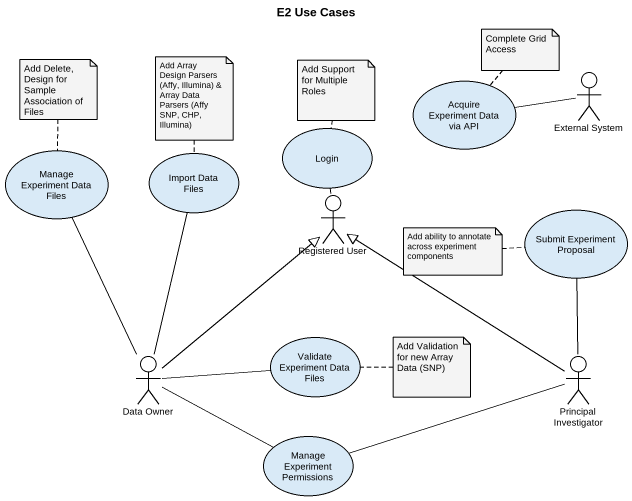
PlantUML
@startuml
title E2 Use Cases
usecase "Acquire Experiment Data via API" as Acquire_Experiment_Data_via
actor "External System" as External_System
usecase "Manage Experiment Data Files" as Manage_Experiment_Data_Files
usecase "Import Data Files" as Import_Data_Files
usecase Login
actor "Registered User" as Registered_User
usecase "Submit Experiment Proposal" as Submit_Experiment_Proposal
usecase "Validate Experiment Data Files" as Validate_Experiment_Data
actor "Data Owner" as Data_Owner
actor "Principal Investigator" as Principal_Investigator
usecase "Manage Experiment Permissions" as Manage_Experiment
External_System -left- Acquire_Experiment_Data_via
Registered_User -up- Login
Data_Owner -up- Manage_Experiment_Data_Files
Data_Owner -up- Import_Data_Files
Data_Owner -up-|> Registered_User
Data_Owner -right- Validate_Experiment_Data
Data_Owner -right- Manage_Experiment
Principal_Investigator -up-|> Registered_User
Principal_Investigator -up- Submit_Experiment_Proposal
Principal_Investigator -left- Manage_Experiment
note top of Acquire_Experiment_Data_via : Complete Grid Access
note top of Manage_Experiment_Data_Files : Add Delete, Design for Sample Association of Files
note top of Import_Data_Files : Add Array Design Parsers (Affy, Illumina) & Array Data Parsers (Affy SNP, CHP, Illumina)
note top of Login : Add Support for Multiple Roles
note left of Submit_Experiment_Proposal : Add ability to annotate across experiment components
note right of Validate_Experiment_Data : Add Validation for new Array Data (SNP)
@enduml
